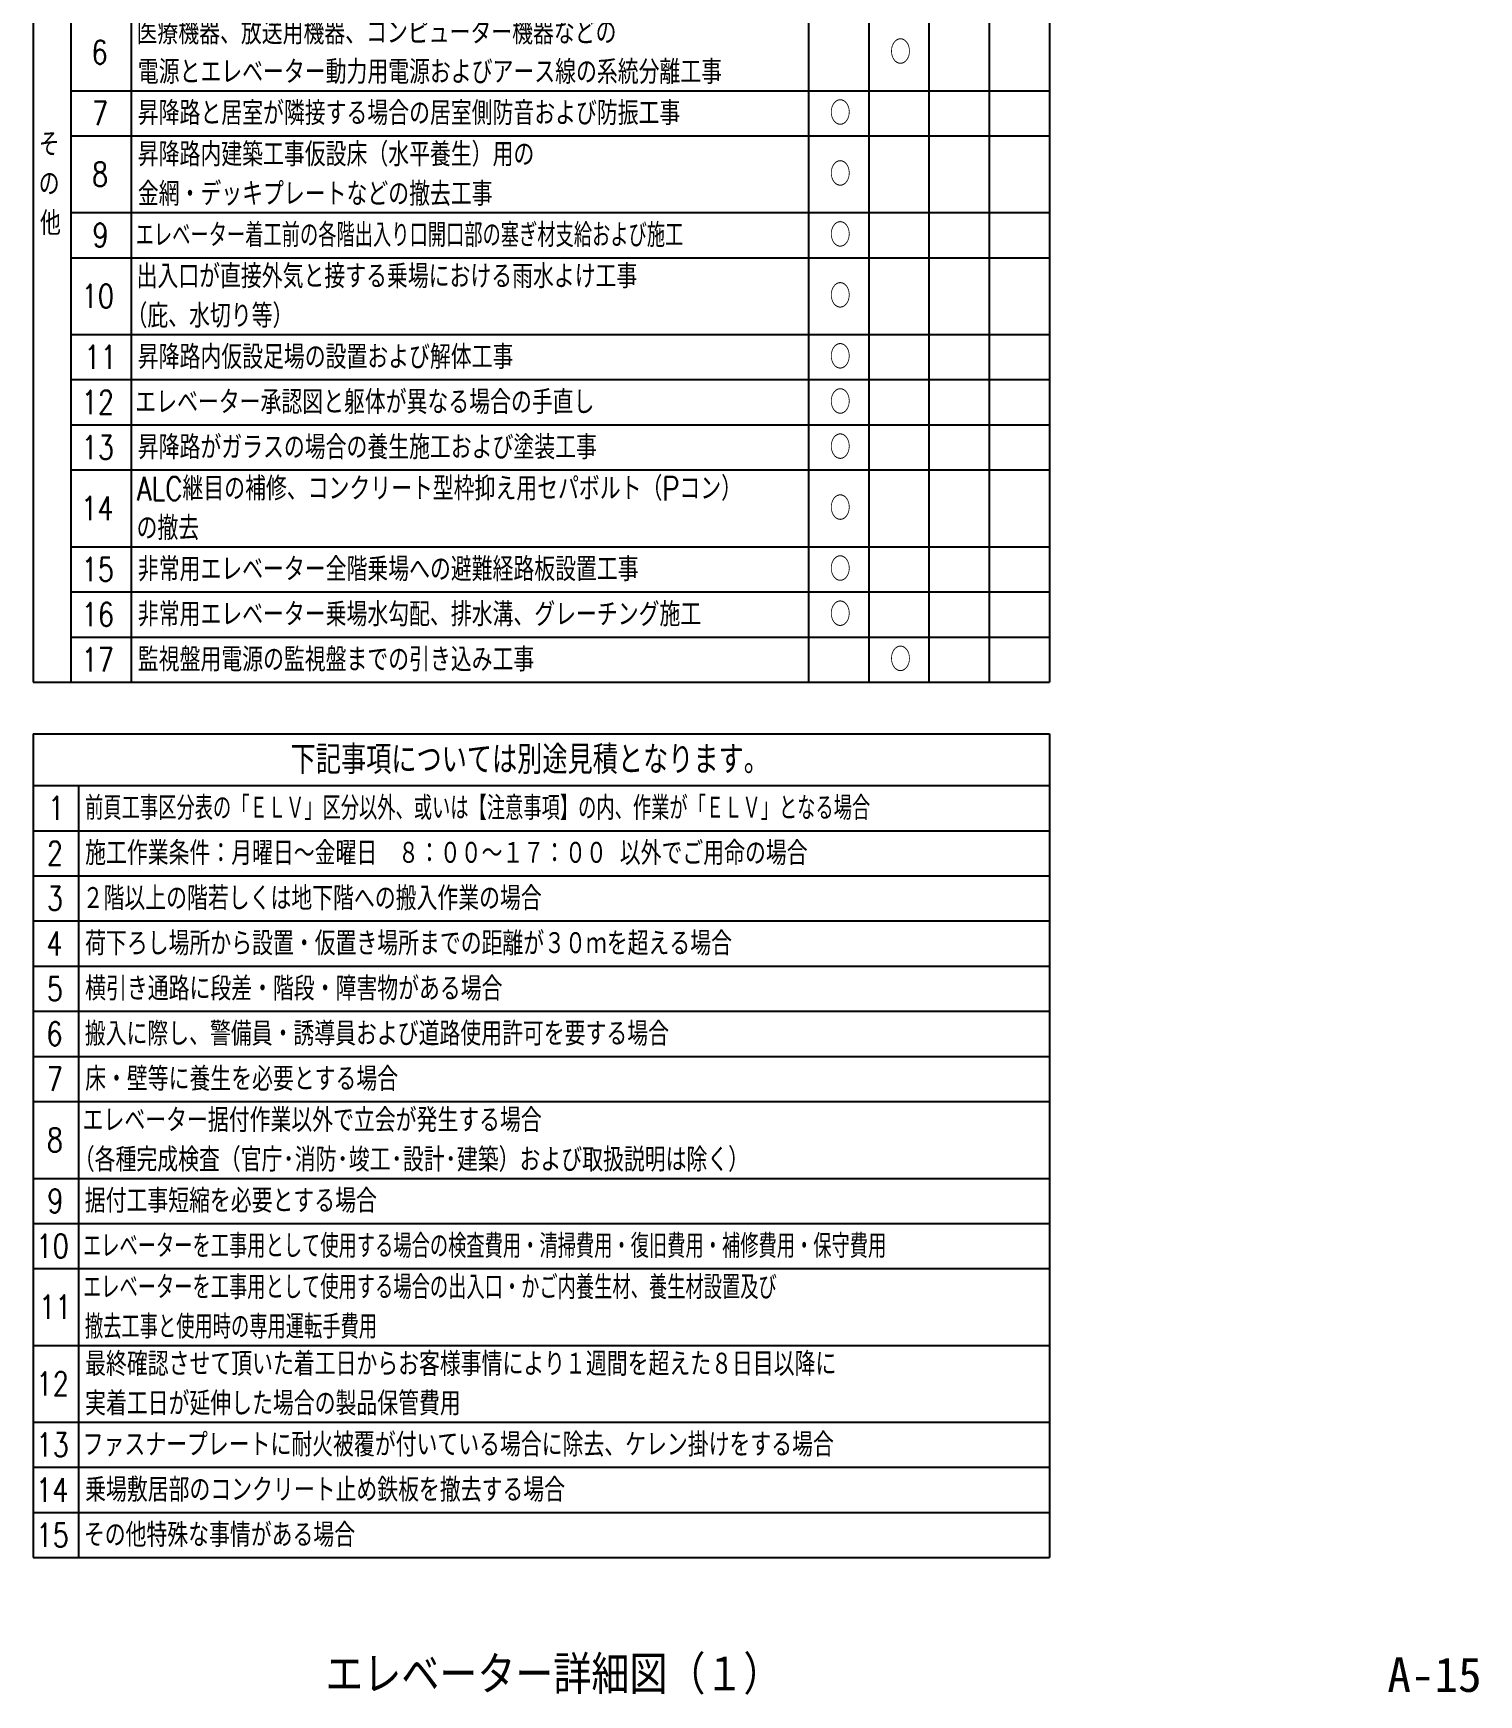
# Model space of a CAD drawing. Header units: millimetres. Extents: x 1770 to 79508, y 361 to 52020.
# Drawn here: x 12370 to 16211, y 361 to 4777 of the extents above; entities that cross this region are included whole.
import ezdxf
from ezdxf.enums import TextEntityAlignment as Align

# ---------------------------------------------------------------- set-up
doc = ezdxf.new("R2010")
doc.units = ezdxf.units.MM
doc.header["$LTSCALE"] = 0.2
for name, color, linetype in [('A_タイトル枠', 7, 'Continuous'), ('ZZ-DIM-COM1', 7, 'Continuous'), ('ZZ-LIST-COM', 4, 'Continuous'), ('枠内記述', 3, 'Continuous')]:
    doc.layers.add(name, color=color, linetype=linetype)
doc.styles.add('MITOH', font='romans.shx', dxfattribs={"width": 0.8, "height": 3.15, "bigfont": 'extfont.shx'})
doc.styles.get("Standard").update_dxf_attribs({"font": 'simplex.shx', "width": 0.8, "height": 700, "bigfont": 'extfont2.shx'})
doc.styles.add('ゴシック', font='MS Gothic.ttf', dxfattribs={"height": 4})

# ---------------------------------------------------------------- blocks, each defined once
blk = doc.blocks.new('*U328')
at = {"layer": 'ZZ-LIST-COM', "color": 4, "style": 'MITOH', "width": 0.8}
for s, p in [('そ', (618.85, 218.93)), ('の', (618.85, 213.68)), ('他', (619.02, 208.43))]:
    blk.add_text(s, height=3.15, dxfattribs=at).set_placement(p)
blk = doc.blocks.new('*U346')
at = {"layer": 'ZZ-LIST-COM', "color": 4, "style": 'MITOH', "width": 0.8}
blk.add_text('6', height=3.15, dxfattribs=at).set_placement((625.86, 231.16))
blk = doc.blocks.new('*U347')
at = {"layer": 'ZZ-LIST-COM', "color": 4, "style": 'MITOH', "width": 0.8}
for s, p in [('医療機器、放送用機器、コンピューター機器などの', (631.85, 233.78)), ('電源とエレベーター動力用電源およびアース線の系統分離工事', (632.02, 228.53))]:
    blk.add_text(s, height=3.15, dxfattribs=at).set_placement(p)
blk = doc.blocks.new('*U348')
at = {"layer": 'ZZ-LIST-COM', "color": 4, "style": 'MITOH', "width": 0.8}
blk.add_text('○', height=3.15, dxfattribs=at).set_placement((731.95, 231.16))
blk = doc.blocks.new('*U349')
at = {"layer": 'ZZ-LIST-COM', "color": 4, "style": 'MITOH', "width": 0.8}
blk.add_text('7', height=3.15, dxfattribs=at).set_placement((625.92, 223.06))
blk = doc.blocks.new('*U350')
at = {"layer": 'ZZ-LIST-COM', "color": 4, "style": 'MITOH', "width": 0.8}
blk.add_text('昇降路と居室が隣接する場合の居室側防音および防振工事', height=3.15, dxfattribs=at).set_placement((632.02, 223.06))
blk = doc.blocks.new('*U351')
at = {"layer": 'ZZ-LIST-COM', "color": 4, "style": 'MITOH', "width": 0.8}
blk.add_text('○', height=3.15, dxfattribs=at).set_placement((723.95, 223.06))
blk = doc.blocks.new('*U352')
at = {"layer": 'ZZ-LIST-COM', "color": 4, "style": 'MITOH', "width": 0.8}
blk.add_text('8', height=3.15, dxfattribs=at).set_placement((625.92, 214.96))
blk = doc.blocks.new('*U353')
at = {"layer": 'ZZ-LIST-COM', "color": 4, "style": 'MITOH', "width": 0.8}
for s, p in [('昇降路内建築工事仮設床（水平養生）用の', (632.02, 217.58)), ('金網・デッキプレートなどの撤去工事', (632.02, 212.33))]:
    blk.add_text(s, height=3.15, dxfattribs=at).set_placement(p)
blk = doc.blocks.new('*U354')
at = {"layer": 'ZZ-LIST-COM', "color": 4, "style": 'MITOH', "width": 0.8}
blk.add_text('○', height=3.15, dxfattribs=at).set_placement((723.95, 214.96))
blk = doc.blocks.new('*U355')
at = {"layer": 'ZZ-LIST-COM', "color": 4, "style": 'MITOH', "width": 0.8}
blk.add_text('9', height=3.15, dxfattribs=at).set_placement((625.98, 206.86))
blk = doc.blocks.new('*U356')
at = {"layer": 'ZZ-LIST-COM', "color": 4, "style": 'MITOH', "width": 0.7}
blk.add_text('エレベーター着工前の各階出入り口開口部の塞ぎ材支給および施工', height=3.15, dxfattribs=at).set_placement((631.73, 206.86))
blk = doc.blocks.new('*U357')
at = {"layer": 'ZZ-LIST-COM', "color": 4, "style": 'MITOH', "width": 0.8}
blk.add_text('○', height=3.15, dxfattribs=at).set_placement((723.95, 206.86))
blk = doc.blocks.new('*U358')
at = {"layer": 'ZZ-LIST-COM', "color": 4, "style": 'MITOH', "width": 0.8}
blk.add_text('10', height=3.15, dxfattribs=at).set_placement((624.54, 198.76))
blk = doc.blocks.new('*U359')
at = {"layer": 'ZZ-LIST-COM', "color": 4, "style": 'MITOH', "width": 0.8}
for s, p in [('出入口が直接外気と接する乗場における雨水よけ工事', (631.85, 201.38)), ('（庇、水切り等）', (630.51, 196.13))]:
    blk.add_text(s, height=3.15, dxfattribs=at).set_placement(p)
blk = doc.blocks.new('*U360')
at = {"layer": 'ZZ-LIST-COM', "color": 4, "style": 'MITOH', "width": 0.8}
blk.add_text('○', height=3.15, dxfattribs=at).set_placement((723.95, 198.76))
blk = doc.blocks.new('*U361')
at = {"layer": 'ZZ-LIST-COM', "color": 4, "style": 'MITOH', "width": 0.8}
blk.add_text('11', height=3.15, dxfattribs=at).set_placement((624.9, 190.66))
blk = doc.blocks.new('*U362')
at = {"layer": 'ZZ-LIST-COM', "color": 4, "style": 'MITOH', "width": 0.8}
blk.add_text('昇降路内仮設足場の設置および解体工事', height=3.15, dxfattribs=at).set_placement((632.02, 190.66))
blk = doc.blocks.new('*U363')
at = {"layer": 'ZZ-LIST-COM', "color": 4, "style": 'MITOH', "width": 0.8}
blk.add_text('○', height=3.15, dxfattribs=at).set_placement((723.95, 190.66))
blk = doc.blocks.new('*U364')
at = {"layer": 'ZZ-LIST-COM', "color": 4, "style": 'MITOH', "width": 0.8}
blk.add_text('12', height=3.15, dxfattribs=at).set_placement((624.54, 184.66))
blk = doc.blocks.new('*U365')
at = {"layer": 'ZZ-LIST-COM', "color": 4, "style": 'MITOH', "width": 0.8}
blk.add_text('エレベーター承認図と躯体が異なる場合の手直し', height=3.15, dxfattribs=at).set_placement((631.69, 184.66))
blk = doc.blocks.new('*U366')
at = {"layer": 'ZZ-LIST-COM', "color": 4, "style": 'MITOH', "width": 0.8}
blk.add_text('○', height=3.15, dxfattribs=at).set_placement((723.95, 184.66))
blk = doc.blocks.new('*U367')
at = {"layer": 'ZZ-LIST-COM', "color": 4, "style": 'MITOH', "width": 0.8}
blk.add_text('13', height=3.15, dxfattribs=at).set_placement((624.54, 178.66))
blk = doc.blocks.new('*U368')
at = {"layer": 'ZZ-LIST-COM', "color": 4, "style": 'MITOH', "width": 0.8}
blk.add_text('昇降路がガラスの場合の養生施工および塗装工事', height=3.15, dxfattribs=at).set_placement((632.02, 178.66))
blk = doc.blocks.new('*U369')
at = {"layer": 'ZZ-LIST-COM', "color": 4, "style": 'MITOH', "width": 0.8}
blk.add_text('○', height=3.15, dxfattribs=at).set_placement((723.95, 178.66))
blk = doc.blocks.new('*U370')
at = {"layer": 'ZZ-LIST-COM', "color": 4, "style": 'MITOH', "width": 0.8}
blk.add_text('14', height=3.15, dxfattribs=at).set_placement((624.48, 170.56))
blk = doc.blocks.new('*U371')
at = {"layer": 'ZZ-LIST-COM', "color": 4, "style": 'MITOH', "width": 0.8}
for s, p in [('ALC継目の補修、コンクリート型枠抑え用セパボルト（Pコン）', (631.9, 173.18)), ('の撤去', (631.85, 167.93))]:
    blk.add_text(s, height=3.15, dxfattribs=at).set_placement(p)
blk = doc.blocks.new('*U372')
at = {"layer": 'ZZ-LIST-COM', "color": 4, "style": 'MITOH', "width": 0.8}
blk.add_text('○', height=3.15, dxfattribs=at).set_placement((723.95, 170.56))
blk = doc.blocks.new('*U373')
at = {"layer": 'ZZ-LIST-COM', "color": 4, "style": 'MITOH', "width": 0.8}
blk.add_text('15', height=3.15, dxfattribs=at).set_placement((624.54, 162.46))
blk = doc.blocks.new('*U374')
at = {"layer": 'ZZ-LIST-COM', "color": 4, "style": 'MITOH', "width": 0.8}
blk.add_text('非常用エレベーター全階乗場への避難経路板設置工事', height=3.15, dxfattribs=at).set_placement((632.02, 162.46))
blk = doc.blocks.new('*U375')
at = {"layer": 'ZZ-LIST-COM', "color": 4, "style": 'MITOH', "width": 0.8}
blk.add_text('○', height=3.15, dxfattribs=at).set_placement((723.95, 162.46))
blk = doc.blocks.new('*U376')
at = {"layer": 'ZZ-LIST-COM', "color": 4, "style": 'MITOH', "width": 0.8}
blk.add_text('16', height=3.15, dxfattribs=at).set_placement((624.54, 156.46))
blk = doc.blocks.new('*U377')
at = {"layer": 'ZZ-LIST-COM', "color": 4, "style": 'MITOH', "width": 0.8}
blk.add_text('非常用エレベーター乗場水勾配、排水溝、グレーチング施工', height=3.15, dxfattribs=at).set_placement((632.02, 156.46))
blk = doc.blocks.new('*U378')
at = {"layer": 'ZZ-LIST-COM', "color": 4, "style": 'MITOH', "width": 0.8}
blk.add_text('○', height=3.15, dxfattribs=at).set_placement((723.95, 156.46))
blk = doc.blocks.new('*U379')
at = {"layer": 'ZZ-LIST-COM', "color": 4, "style": 'MITOH', "width": 0.8}
blk.add_text('17', height=3.15, dxfattribs=at).set_placement((624.54, 150.46))
blk = doc.blocks.new('*U380')
at = {"layer": 'ZZ-LIST-COM', "color": 4, "style": 'MITOH', "width": 0.8}
blk.add_text('監視盤用電源の監視盤までの引き込み工事', height=3.15, dxfattribs=at).set_placement((632.02, 150.46))
blk = doc.blocks.new('*U381')
at = {"layer": 'ZZ-LIST-COM', "color": 4, "style": 'MITOH', "width": 0.8}
blk.add_text('○', height=3.15, dxfattribs=at).set_placement((731.95, 150.46))
blk = doc.blocks.new('*U382')
at = {"layer": 'ZZ-LIST-COM', "color": 4, "style": 'MITOH', "width": 0.8}
blk.add_text('下記事項については別途見積となります。', height=3.8, dxfattribs=at).set_placement((652.32, 136.83))
blk = doc.blocks.new('*U383')
at = {"layer": 'ZZ-LIST-COM', "color": 4, "style": 'MITOH', "width": 0.8}
blk.add_text('1', height=3.15, dxfattribs=at).set_placement((620.1, 130.73))
blk = doc.blocks.new('*U384')
at = {"layer": 'ZZ-LIST-COM', "color": 4, "style": 'MITOH', "width": 0.7}
blk.add_text('前頁工事区分表の「ＥＬＶ」区分以外、或いは【注意事項】の内、作業が「ＥＬＶ」となる場合', height=3.15, dxfattribs=at).set_placement((625.02, 130.73))
blk = doc.blocks.new('*U385')
at = {"layer": 'ZZ-LIST-COM', "color": 4, "style": 'MITOH', "width": 0.8}
blk.add_text('2', height=3.15, dxfattribs=at).set_placement((619.92, 124.73))
blk = doc.blocks.new('*U386')
at = {"layer": 'ZZ-LIST-COM', "color": 4, "style": 'MITOH', "width": 0.8}
blk.add_text('施工作業条件：月曜日～金曜日\u3000８：００～１７：００ 以外でご用命の場合', height=3.15, dxfattribs=at).set_placement((625.02, 124.73))
blk = doc.blocks.new('*U387')
at = {"layer": 'ZZ-LIST-COM', "color": 4, "style": 'MITOH', "width": 0.8}
blk.add_text('3', height=3.15, dxfattribs=at).set_placement((619.92, 118.73))
blk = doc.blocks.new('*U388')
at = {"layer": 'ZZ-LIST-COM', "color": 4, "style": 'MITOH', "width": 0.8}
blk.add_text('２階以上の階若しくは地下階への搬入作業の場合', height=3.15, dxfattribs=at).set_placement((624.69, 118.73))
blk = doc.blocks.new('*U389')
at = {"layer": 'ZZ-LIST-COM', "color": 4, "style": 'MITOH', "width": 0.8}
blk.add_text('4', height=3.15, dxfattribs=at).set_placement((619.86, 112.73))
blk = doc.blocks.new('*U390')
at = {"layer": 'ZZ-LIST-COM', "color": 4, "style": 'MITOH', "width": 0.8}
blk.add_text('荷下ろし場所から設置・仮置き場所までの距離が３０ｍを超える場合', height=3.15, dxfattribs=at).set_placement((625.02, 112.73))
blk = doc.blocks.new('*U391')
at = {"layer": 'ZZ-LIST-COM', "color": 4, "style": 'MITOH', "width": 0.8}
blk.add_text('5', height=3.15, dxfattribs=at).set_placement((619.92, 106.73))
blk = doc.blocks.new('*U392')
at = {"layer": 'ZZ-LIST-COM', "color": 4, "style": 'MITOH', "width": 0.8}
blk.add_text('横引き通路に段差・階段・障害物がある場合', height=3.15, dxfattribs=at).set_placement((625.02, 106.73))
blk = doc.blocks.new('*U393')
at = {"layer": 'ZZ-LIST-COM', "color": 4, "style": 'MITOH', "width": 0.8}
blk.add_text('6', height=3.15, dxfattribs=at).set_placement((619.86, 100.73))
blk = doc.blocks.new('*U394')
at = {"layer": 'ZZ-LIST-COM', "color": 4, "style": 'MITOH', "width": 0.8}
blk.add_text('搬入に際し、警備員・誘導員および道路使用許可を要する場合', height=3.15, dxfattribs=at).set_placement((624.97, 100.73))
blk = doc.blocks.new('*U395')
at = {"layer": 'ZZ-LIST-COM', "color": 4, "style": 'MITOH', "width": 0.8}
blk.add_text('7', height=3.15, dxfattribs=at).set_placement((619.92, 94.73))
blk = doc.blocks.new('*U396')
at = {"layer": 'ZZ-LIST-COM', "color": 4, "style": 'MITOH', "width": 0.8}
blk.add_text('床・壁等に養生を必要とする場合', height=3.15, dxfattribs=at).set_placement((625.02, 94.73))
blk = doc.blocks.new('*U397')
at = {"layer": 'ZZ-LIST-COM', "color": 4, "style": 'MITOH', "width": 0.8}
blk.add_text('8', height=3.15, dxfattribs=at).set_placement((619.92, 86.63))
blk = doc.blocks.new('*U398')
at = {"layer": 'ZZ-LIST-COM', "color": 4, "style": 'MITOH', "width": 0.8}
for s, p in [('エレベーター据付作業以外で立会が発生する場合', (624.69, 89.25)), ('（各種完成検査（官庁･消防･竣工･設計･建築）および取扱説明は除く）', (623.51, 84))]:
    blk.add_text(s, height=3.15, dxfattribs=at).set_placement(p)
blk = doc.blocks.new('*U399')
at = {"layer": 'ZZ-LIST-COM', "color": 4, "style": 'MITOH', "width": 0.8}
blk.add_text('9', height=3.15, dxfattribs=at).set_placement((619.98, 78.53))
blk = doc.blocks.new('*U400')
at = {"layer": 'ZZ-LIST-COM', "color": 4, "style": 'MITOH', "width": 0.8}
blk.add_text('据付工事短縮を必要とする場合', height=3.15, dxfattribs=at).set_placement((624.97, 78.53))
blk = doc.blocks.new('*U401')
at = {"layer": 'ZZ-LIST-COM', "color": 4, "style": 'MITOH', "width": 0.8}
blk.add_text('10', height=3.15, dxfattribs=at).set_placement((618.54, 72.53))
blk = doc.blocks.new('*U402')
at = {"layer": 'ZZ-LIST-COM', "color": 4, "style": 'MITOH', "width": 0.7}
blk.add_text('エレベーターを工事用として使用する場合の検査費用・清掃費用・復旧費用・補修費用・保守費用', height=3.15, dxfattribs=at).set_placement((624.73, 72.53))
blk = doc.blocks.new('*U403')
at = {"layer": 'ZZ-LIST-COM', "color": 4, "style": 'MITOH', "width": 0.8}
blk.add_text('11', height=3.15, dxfattribs=at).set_placement((618.9, 64.43))
blk = doc.blocks.new('*U404')
at = {"layer": 'ZZ-LIST-COM', "color": 4, "style": 'MITOH', "width": 0.7}
for s, p in [('エレベーターを工事用として使用する場合の出入口・かご内養生材、養生材設置及び', (624.73, 67.05)), ('撤去工事と使用時の専用運転手費用', (624.99, 61.8))]:
    blk.add_text(s, height=3.15, dxfattribs=at).set_placement(p)
blk = doc.blocks.new('*U405')
at = {"layer": 'ZZ-LIST-COM', "color": 4, "style": 'MITOH', "width": 0.8}
blk.add_text('12', height=3.15, dxfattribs=at).set_placement((618.54, 54.23))
blk = doc.blocks.new('*U406')
at = {"layer": 'ZZ-LIST-COM', "color": 4, "style": 'MITOH', "width": 0.8}
for s, p in [('最終確認させて頂いた着工日からお客様事情により１週間を超えた８日目以降に', (625.02, 56.85)), ('実着工日が延伸した場合の製品保管費用', (625.02, 51.6))]:
    blk.add_text(s, height=3.15, dxfattribs=at).set_placement(p)
blk = doc.blocks.new('*U407')
at = {"layer": 'ZZ-LIST-COM', "color": 4, "style": 'MITOH', "width": 0.8}
blk.add_text('13', height=3.15, dxfattribs=at).set_placement((618.54, 46.13))
blk = doc.blocks.new('*U408')
at = {"layer": 'ZZ-LIST-COM', "color": 4, "style": 'MITOH', "width": 0.8}
blk.add_text('ファスナープレートに耐火被覆が付いている場合に除去、ケレン掛けをする場合', height=3.15, dxfattribs=at).set_placement((624.69, 46.13))
blk = doc.blocks.new('*U409')
at = {"layer": 'ZZ-LIST-COM', "color": 4, "style": 'MITOH', "width": 0.8}
blk.add_text('14', height=3.15, dxfattribs=at).set_placement((618.48, 40.13))
blk = doc.blocks.new('*U410')
at = {"layer": 'ZZ-LIST-COM', "color": 4, "style": 'MITOH', "width": 0.8}
blk.add_text('乗場敷居部のコンクリート止め鉄板を撤去する場合', height=3.15, dxfattribs=at).set_placement((625.02, 40.13))
blk = doc.blocks.new('*U411')
at = {"layer": 'ZZ-LIST-COM', "color": 4, "style": 'MITOH', "width": 0.8}
blk.add_text('15', height=3.15, dxfattribs=at).set_placement((618.54, 34.13))
blk = doc.blocks.new('*U412')
at = {"layer": 'ZZ-LIST-COM', "color": 4, "style": 'MITOH', "width": 0.8}
blk.add_text('その他特殊な事情がある場合', height=3.15, dxfattribs=at).set_placement((624.85, 34.13))

msp = doc.modelspace()

# ---------------------------------------------------------------- linework, layer by layer
at = {"layer": 'ZZ-LIST-COM', "color": 3}
for p, q in [((12370.2, 11511.7), (12370.2, 3052.3)), ((15070.2, 11511.7), (15070.2, 3052.3)), ((12370.2, 3052.3), (15070.2, 3052.3)), ((12370.2, 2915), (15070.2, 2915)), ((12370.2, 2915), (12370.2, 725.7)), ((15070.2, 2915), (15070.2, 725.7)), ((12370.2, 725.7), (15070.2, 725.7))]:
    msp.add_line(p, q, dxfattribs=at)
at = {"layer": 'ZZ-LIST-COM', "color": 4}
for p, q in [((12630.2, 11374.3), (12630.2, 3052.3)), ((12470.2, 11254.3), (12470.2, 3052.3)), ((14430.2, 11254.3), (14430.2, 3052.3)), ((14590.2, 11254.3), (14590.2, 3052.3)), ((14750.2, 11254.3), (14750.2, 3052.3)), ((14910.2, 11254.3), (14910.2, 3052.3)), ((12470.2, 4624.3), (15070.2, 4624.3)), ((12470.2, 4504.3), (15070.2, 4504.3)), ((12470.2, 4300.3), (15070.2, 4300.3)), ((12470.2, 4180.3), (15070.2, 4180.3)), ((12470.2, 3976.3), (15070.2, 3976.3)), ((12470.2, 3856.3), (15070.2, 3856.3)), ((12470.2, 3736.3), (15070.2, 3736.3)), ((12470.2, 3616.3), (15070.2, 3616.3)), ((12470.2, 3412.3), (15070.2, 3412.3)), ((12470.2, 3292.3), (15070.2, 3292.3)), ((12470.2, 3172.3), (15070.2, 3172.3)), ((12370.2, 2777.7), (15070.2, 2777.7)), ((12490.2, 2777.7), (12490.2, 725.7)), ((12370.2, 2657.7), (15070.2, 2657.7)), ((12370.2, 2537.7), (15070.2, 2537.7)), ((12370.2, 2417.7), (15070.2, 2417.7)), ((12370.2, 2297.7), (15070.2, 2297.7)), ((12370.2, 2177.7), (15070.2, 2177.7)), ((12370.2, 2057.7), (15070.2, 2057.7)), ((12370.2, 1937.7), (15070.2, 1937.7)), ((12370.2, 1733.7), (15070.2, 1733.7)), ((12370.2, 1613.7), (15070.2, 1613.7)), ((12370.2, 1493.7), (15070.2, 1493.7)), ((12370.2, 1289.7), (15070.2, 1289.7)), ((12370.2, 1085.7), (15070.2, 1085.7)), ((12370.2, 965.7), (15070.2, 965.7)), ((12370.2, 845.7), (15070.2, 845.7))]:
    msp.add_line(p, q, dxfattribs=at)

# ---------------------------------------------------------------- block references
at = {"layer": 'ZZ-DIM-COM1', "xscale": 20, "yscale": 20, "zscale": 20}
for name in ['*U347', '*U346', '*U348', '*U349', '*U350', '*U351', '*U328', '*U353', '*U352', '*U354', '*U355', '*U356', '*U357', '*U359', '*U358', '*U360', '*U361', '*U362', '*U363', '*U364', '*U365', '*U366', '*U368', '*U369', '*U367', '*U371', '*U370', '*U372', '*U373', '*U374', '*U375', '*U377', '*U378', '*U376', '*U379', '*U380', '*U381', '*U382', '*U383', '*U384', '*U385', '*U386', '*U387', '*U388', '*U389', '*U390', '*U391', '*U392', '*U393', '*U394', '*U396', '*U395', '*U398', '*U397', '*U399', '*U400', '*U402', '*U401', '*U404', '*U403', '*U406', '*U405', '*U408', '*U407', '*U409', '*U410', '*U411', '*U412']:
    msp.add_blockref(name, (7.7, 71.7), dxfattribs=at)

# ---------------------------------------------------------------- texts
at = {"layer": 'A_タイトル枠', "color": 3, "width": 0.9}
msp.add_text('エレベーター詳細図（１）', height=102, dxfattribs=at).set_placement((13752.2, 414.2), align=Align.MIDDLE_CENTER)
at = {"layer": '枠内記述', "style": 'ゴシック'}
msp.add_text('A-15', height=92, dxfattribs=at).set_placement((15968.1, 368.8))

doc.saveas('drawing.dxf')
